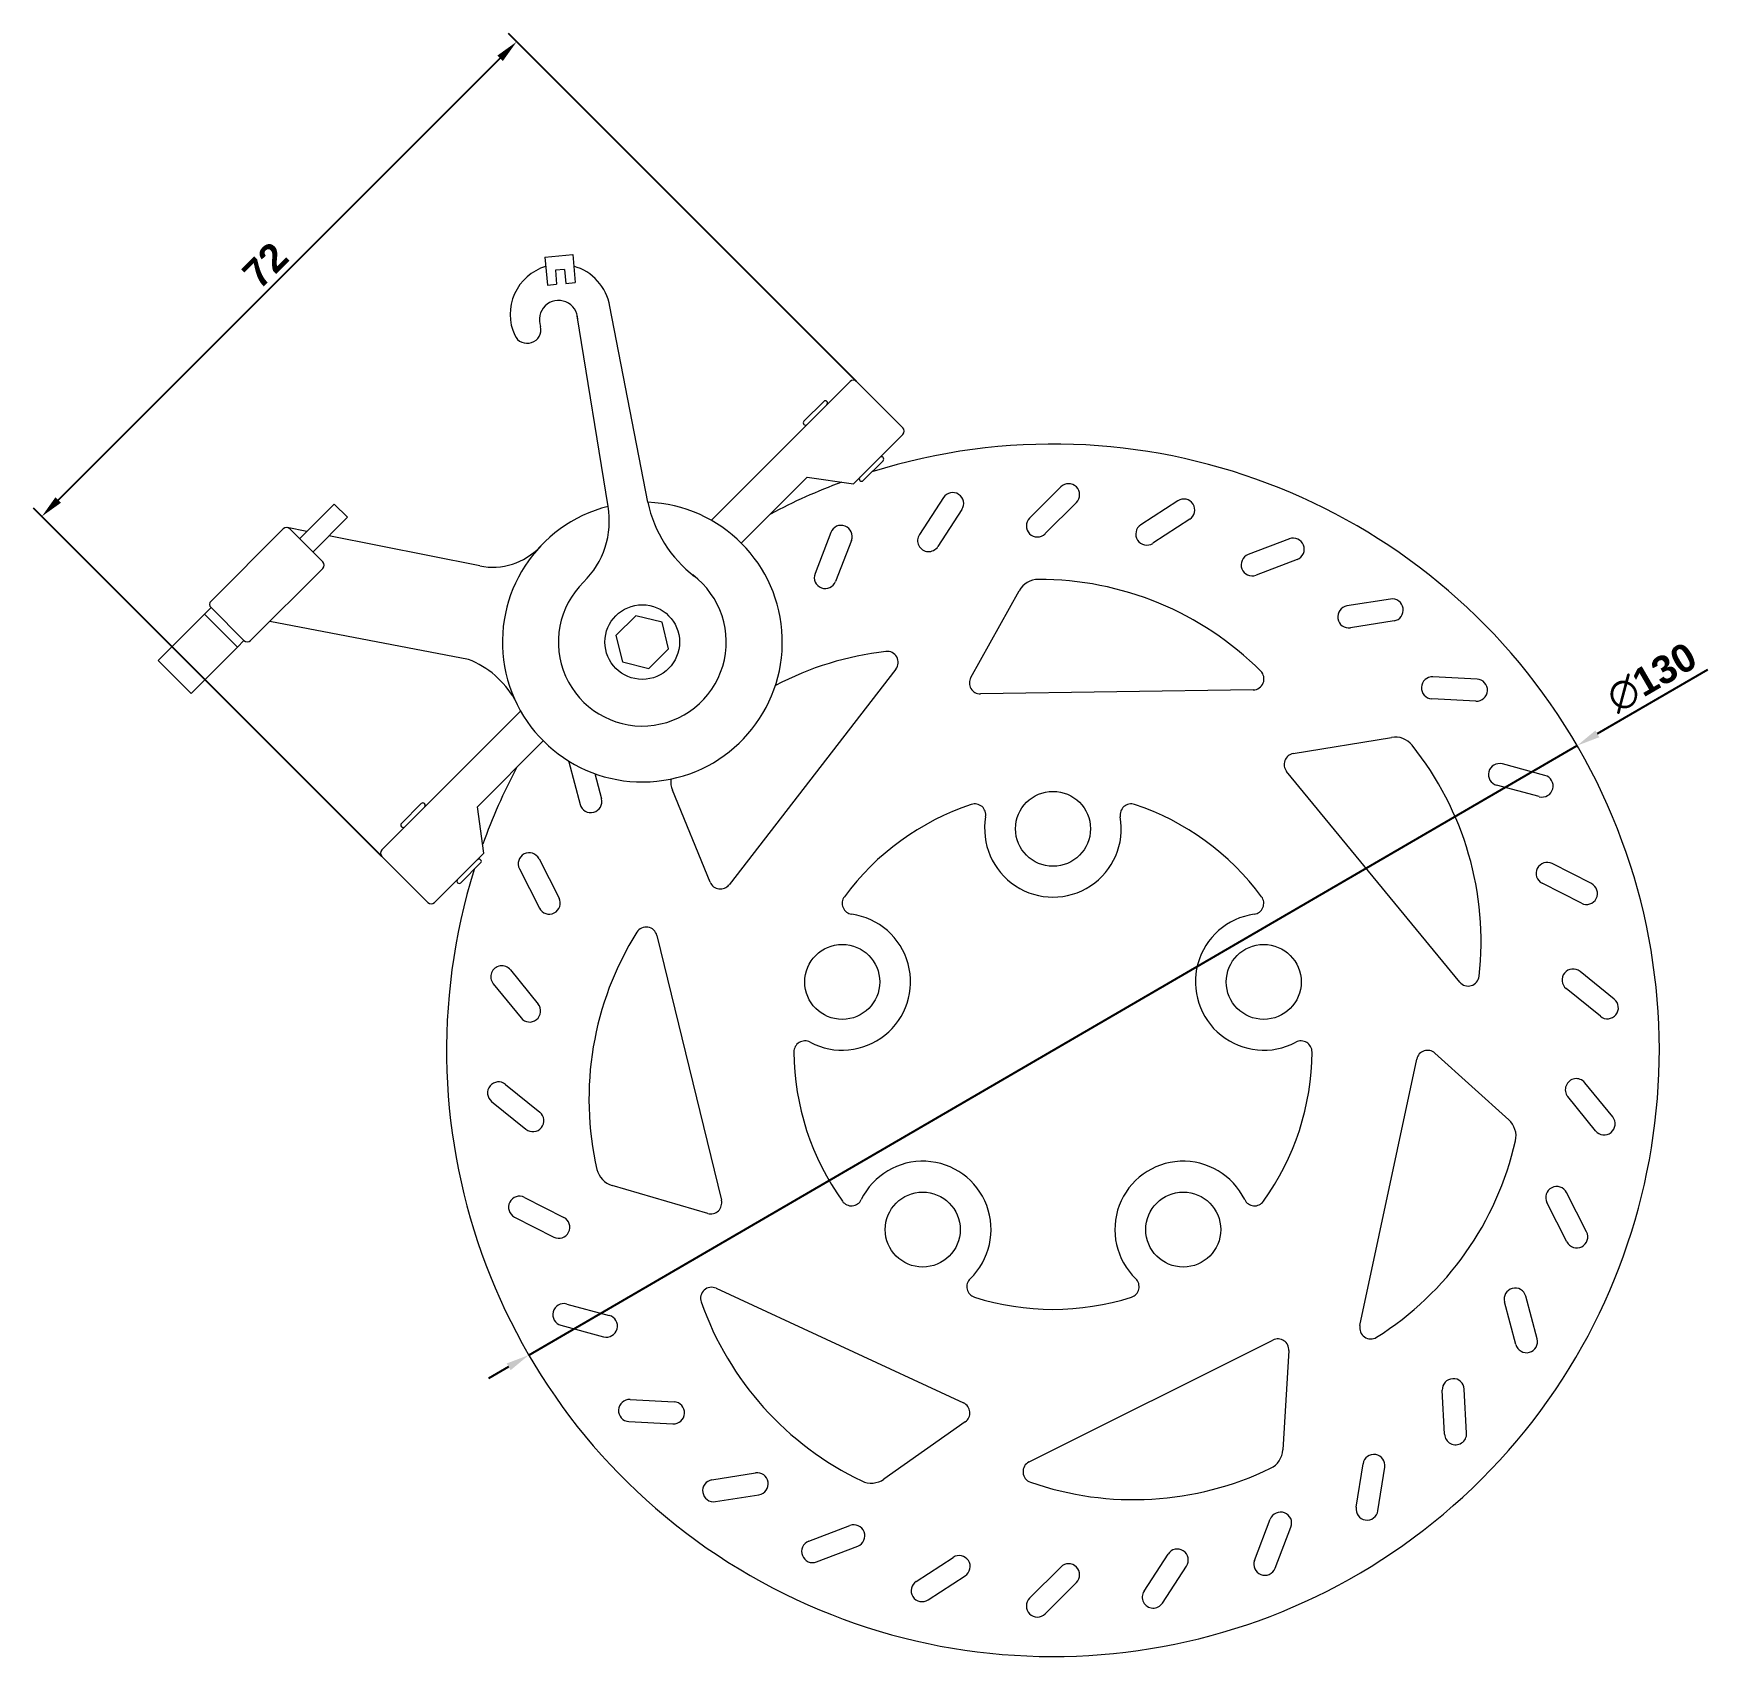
# Model space of a CAD drawing. Header units: millimetres. Extents: x 938 to 3563, y 1019 to 2364.
# Drawn here: x 3383.4 to 3562.8, y 1833.4 to 2007.4 of the extents above.
import ezdxf

# ---------------------------------------------------------------- set-up
doc = ezdxf.new("R2010")
doc.units = ezdxf.units.MM
doc.linetypes.add('TRAZOS', pattern=[19.05, 12.7, -6.35])
for name, color, linetype, lineweight in [('01_Contornos', 7, 'Continuous', 20), ('02_Ocultas', 4, 'TRAZOS', 20), ('04_Cotas', 3, 'Continuous', 18)]:
    doc.layers.add(name, color=color, linetype=linetype, lineweight=lineweight)
doc.styles.add('EstiloCota', font='arialbd.ttf', dxfattribs={"height": 3})
doc.dimstyles.new('CotasUNE', dxfattribs={"dimtxt": 3, "dimasz": 2.5, "dimexe": 1.25, "dimexo": 0, "dimtad": 1, "dimtxsty": 'EstiloCota', "dimcen": 2.5, "dimclrd": 256, "dimclrt": 256, "dimadec": 0, "dimazin": 0, "dimtfac": 1, "dimtmove": 0, "dimatfit": 3, "dimfxl": 1, "dimarcsym": 0})

# ---------------------------------------------------------------- blocks, each defined once
blk = doc.blocks.new('*D439')
at = {"layer": '04_Cotas', "lineweight": -2, "transparency": 16777216}
for p, q in [((3562.8, 1939.18), (3550.99, 1932.31)), ((3436.45, 1865.7), (3548.83, 1931.05)), ((3434.29, 1864.44), (3432.13, 1863.18))]:
    blk.add_line(p, q, dxfattribs=at)
at = {"layer": '04_Cotas', "transparency": 16777216}
for points in [[(3550.78, 1932.67), (3551.2, 1931.95), (3548.83, 1931.05)], [(3434.08, 1864.8), (3434.5, 1864.08), (3436.45, 1865.7)]]:
    blk.add_solid(points, dxfattribs=at)
at = {"layer": '04_Cotas', "transparency": 16777216, "insert": (3556.83, 1938.34), "char_height": 3, "attachment_point": 5, "rotation": 30.1799, "style": 'EstiloCota'}
blk.add_mtext('∅130', dxfattribs=at)
blk = doc.blocks.new('*D440')
at = {"layer": '04_Cotas', "color": 0, "lineweight": -2, "transparency": 16777216}
for p, q in [((3471.59, 1970.08), (3434.26, 2007.41)), ((3420.68, 1919.17), (3383.35, 1956.5))]:
    blk.add_line(p, q, dxfattribs=at)
at = {"layer": '04_Cotas', "lineweight": -2, "transparency": 16777216}
blk.add_line((3433.38, 2004.76), (3386, 1957.38), dxfattribs=at)
at = {"layer": '04_Cotas', "transparency": 16777216}
for points in [[(3433.09, 2005.05), (3433.67, 2004.46), (3435.15, 2006.53)], [(3385.71, 1957.68), (3386.3, 1957.09), (3384.24, 1955.62)]]:
    blk.add_solid(points, dxfattribs=at)
at = {"layer": '04_Cotas', "transparency": 16777216, "insert": (3408.19, 1982.58), "char_height": 3, "attachment_point": 5, "rotation": 45, "style": 'EstiloCota'}
blk.add_mtext('72', dxfattribs=at)

msp = doc.modelspace()

# ---------------------------------------------------------------- linework, layer by layer
at = {"layer": '01_Contornos'}
for p, q in [((3438.166, 1983.422), (3441.154, 1983.693)), ((3438.166, 1983.422), (3438.437, 1980.434)), ((3441.154, 1983.693), (3441.425, 1980.705)), ((3440.293, 1982.109), (3439.298, 1982.019)), ((3439.298, 1982.019), (3439.433, 1980.525)), ((3440.293, 1982.109), (3440.429, 1980.615)), ((3438.437, 1980.434), (3439.433, 1980.525)), ((3440.429, 1980.615), (3441.425, 1980.705)), ((3449.209, 1957.143), (3445.125, 1978.15)), ((3434.6, 1976.028), (3434.597, 1976.027)), ((3444.945, 1956.696), (3441.647, 1977.134)), ((3470.885, 1970.083), (3456.006, 1955.203)), ((3476.542, 1965.133), (3471.593, 1970.083)), ((3468.057, 1967.961), (3465.936, 1965.84)), ((3471.239, 1959.123), (3476.542, 1964.426)), ((3472.3, 1959.476), (3474.421, 1961.598)), ((3459.218, 1952.759), (3466.289, 1959.83)), ((3466.289, 1959.83), (3471.239, 1959.123)), ((3493.472, 1958.791), (3490.13, 1955.448)), ((3415.602, 1956.944), (3411.881, 1953.222)), ((3417.017, 1955.529), (3415.602, 1956.944)), ((3480.893, 1957.644), (3478.318, 1953.68)), ((3482.875, 1956.357), (3480.301, 1952.392)), ((3495.144, 1957.119), (3491.801, 1953.777)), ((3506.015, 1957.297), (3502.051, 1954.722)), ((3410.113, 1954.283), (3402.382, 1946.552)), ((3412.662, 1954.003), (3410.564, 1954.42)), ((3414.356, 1950.747), (3410.82, 1954.283)), ((3417.017, 1955.529), (3413.295, 1951.808)), ((3507.303, 1955.314), (3503.338, 1952.74)), ((3431.186, 1950.324), (3415.021, 1953.534)), ((3468.827, 1953.907), (3467.133, 1949.494)), ((3471.033, 1953.06), (3469.339, 1948.647)), ((3517.974, 1953.228), (3513.56, 1951.533)), ((3518.821, 1951.021), (3514.407, 1949.327)), ((3406.625, 1942.309), (3414.356, 1950.04)), ((3402.382, 1945.845), (3396.725, 1940.188)), ((3402.382, 1945.845), (3405.918, 1942.309)), ((3528.824, 1946.761), (3524.155, 1946.022)), ((3401.675, 1945.137), (3405.21, 1941.602)), ((3429.986, 1940.292), (3408.683, 1944.367)), ((3445.783, 1942.859), (3447.905, 1944.981)), ((3450.733, 1944.273), (3447.905, 1944.981)), ((3451.44, 1941.445), (3450.733, 1944.273)), ((3529.194, 1944.427), (3524.525, 1943.687)), ((3405.21, 1941.602), (3405.918, 1942.309)), ((3445.783, 1942.859), (3446.49, 1940.031)), ((3400.261, 1936.652), (3396.725, 1940.188)), ((3405.21, 1941.602), (3400.261, 1936.652)), ((3446.49, 1940.031), (3449.319, 1939.324)), ((3449.319, 1939.324), (3451.44, 1941.445)), ((3538.094, 1938.18), (3533.373, 1938.427)), ((3435.561, 1934.758), (3420.681, 1919.878)), ((3537.97, 1935.819), (3533.249, 1936.067)), ((3438.005, 1931.545), (3430.934, 1924.474)), ((3440.733, 1929.306), (3441.956, 1924.74)), ((3545.376, 1927.859), (3540.81, 1929.082)), ((3443.517, 1928.049), (3444.239, 1925.352)), ((3544.765, 1925.576), (3540.198, 1926.799)), ((3422.802, 1922.707), (3424.924, 1924.828)), ((3431.641, 1919.525), (3430.934, 1924.474)), ((3420.681, 1919.878), (3423.156, 1922.353)), ((3420.681, 1919.171), (3425.631, 1914.221)), ((3426.338, 1914.221), (3431.641, 1919.525)), ((3431.288, 1918.464), (3429.166, 1916.343)), ((3437.542, 1918.912), (3439.688, 1914.7)), ((3550.354, 1916.249), (3546.142, 1918.396)), ((3435.436, 1917.839), (3437.582, 1913.627)), ((3549.281, 1914.143), (3545.069, 1916.29)), ((3434.476, 1907.008), (3437.451, 1903.335)), ((3552.809, 1903.859), (3549.135, 1906.834)), ((3432.639, 1905.521), (3435.614, 1901.847)), ((3551.322, 1902.022), (3547.648, 1904.997)), ((3433.952, 1894.727), (3437.625, 1891.752)), ((3550.798, 1889.741), (3547.823, 1893.415)), ((3552.635, 1891.228), (3549.66, 1894.902)), ((3432.464, 1892.89), (3436.138, 1889.916)), ((3435.992, 1882.606), (3440.204, 1880.46)), ((3549.838, 1878.91), (3547.691, 1883.122)), ((3547.732, 1877.837), (3545.585, 1882.049)), ((3434.919, 1880.5), (3439.131, 1878.354)), ((3544.541, 1867.443), (3543.317, 1872.009)), ((3440.509, 1871.173), (3445.075, 1869.95)), ((3542.258, 1866.831), (3541.034, 1871.397)), ((3439.897, 1868.89), (3444.463, 1867.667)), ((3447.303, 1860.93), (3452.024, 1860.682)), ((3534.615, 1857.204), (3534.368, 1861.924)), ((3536.975, 1857.327), (3536.728, 1862.048)), ((3447.18, 1858.569), (3451.9, 1858.322)), ((3525.138, 1849.376), (3525.877, 1854.045)), ((3456.079, 1852.323), (3460.748, 1853.062)), ((3527.472, 1849.006), (3528.212, 1853.675)), ((3456.449, 1849.988), (3461.118, 1850.728)), ((3466.453, 1845.728), (3470.866, 1847.422)), ((3514.24, 1843.689), (3515.934, 1848.102)), ((3516.447, 1842.842), (3518.141, 1847.255)), ((3467.3, 1843.522), (3471.713, 1845.216)), ((3477.971, 1841.435), (3481.935, 1844.009)), ((3490.13, 1839.63), (3493.472, 1842.973)), ((3502.398, 1840.392), (3504.973, 1844.357)), ((3504.381, 1839.105), (3506.955, 1843.07)), ((3479.258, 1839.452), (3483.223, 1842.027)), ((3491.801, 1837.958), (3495.144, 1841.301))]:
    msp.add_line(p, q, dxfattribs=at)
at = {"layer": '01_Contornos', "color": 7}
for p, q in [((3483.823, 1938.353), (3489.018, 1947.663)), ((3475.796, 1939.252), (3457.909, 1916.135)), ((3514.096, 1937.028), (3484.87, 1936.599)), ((3518.397, 1930.191), (3528.915, 1931.935)), ((3536.237, 1905.698), (3517.679, 1928.28)), ((3455.885, 1916.409), (3451.845, 1926.276)), ((3450.177, 1910.694), (3457.099, 1882.296)), ((3525.546, 1868.853), (3531.632, 1897.441)), ((3533.574, 1898.072), (3541.495, 1890.935)), ((3455.622, 1880.886), (3445.389, 1883.879)), ((3456.532, 1872.86), (3483.05, 1860.565)), ((3490.074, 1854.238), (3516.22, 1867.305)), ((3517.924, 1866.18), (3517.283, 1855.538)), ((3483.232, 1858.532), (3474.512, 1852.397))]:
    msp.add_line(p, q, dxfattribs=at)
at = {"layer": '01_Contornos'}
msp.add_circle((3448.612, 1942.152), 4, dxfattribs=at)
at = {"layer": '01_Contornos', "color": 7}
for centre in [(3492.637, 1922.129), (3470.045, 1905.715), (3515.229, 1905.715), (3478.674, 1879.157), (3506.599, 1879.157)]:
    msp.add_circle(centre, 4.018, dxfattribs=at)
at = {"layer": '01_Contornos'}
for centre, radius, start, end in [((3439.822, 1977.287), 5.372, 106.94522, 204.6493), ((3439.852, 1977.301), 5.341, 9.14174, 74.64429), ((3439.632, 1976.728), 2.056, 0.4429, 201.39844), ((3436.279, 1975.661), 1.474, 204.6493, 12.41735), ((3468.234, 1967.785), 0.25, 315, 135), ((3466.113, 1965.663), 0.25, 135, 315), ((3474.244, 1961.774), 0.25, 315, 135), ((3472.123, 1959.653), 0.25, 135, 315), ((3481.884, 1957.001), 1.182, 327, 147), ((3494.308, 1957.955), 1.182, 315, 135), ((3448.624, 1942.153), 15.001, 104.19608, 87.76641), ((3435.922, 1955.138), 9.156, 314.3068, 9.79678), ((3462.479, 1959.951), 13.564, 191.94773, 232.50306), ((3506.659, 1956.306), 1.182, 303, 123), ((3410.467, 1953.929), 0.5, 45, 135), ((3469.93, 1953.484), 1.182, 339, 159), ((3490.965, 1954.612), 1.182, 135, 315), ((3502.694, 1953.731), 1.182, 123, 303), ((3479.309, 1953.036), 1.182, 147, 327), ((3518.397, 1952.124), 1.182, 291, 111), ((3414.002, 1950.394), 0.5, 315, 45), ((3432.594, 1957.086), 6.907, 258.24189, 317.03166), ((3513.984, 1950.43), 1.182, 111, 291), ((3448.612, 1942.152), 9, 134.30626, 53.09368), ((3468.236, 1949.071), 1.182, 159, 339), ((3402.736, 1946.198), 0.5, 135, 225), ((3524.34, 1944.854), 1.182, 99, 279), ((3529.009, 1945.594), 1.182, 279, 99), ((3406.271, 1942.663), 0.5, 225, 315), ((3426.343, 1931.073), 9.913, 29.87165, 68.4421), ((3533.311, 1937.247), 1.182, 87, 267), ((3538.032, 1937), 1.182, 267, 87), ((3425.995, 1930.789), 10.356, 22.53364, 23.05842), ((3441.874, 1929.612), 1.182, 189.82995, 195), ((3540.504, 1927.941), 1.182, 75, 255), ((3545.071, 1926.717), 1.182, 255, 75), ((3425.1, 1924.651), 0.25, 315, 135), ((3443.098, 1925.046), 1.182, 195, 15), ((3422.979, 1922.53), 0.25, 135, 315), ((3431.111, 1918.641), 0.25, 315, 135), ((3436.489, 1918.376), 1.182, 27, 207), ((3545.606, 1917.343), 1.182, 63, 243), ((3428.989, 1916.519), 0.25, 135, 315), ((3549.818, 1915.196), 1.182, 243, 63), ((3438.635, 1914.163), 1.182, 207, 27), ((3433.557, 1906.265), 1.182, 39, 219), ((3548.392, 1905.915), 1.182, 51, 231), ((3436.532, 1902.591), 1.182, 219, 39), ((3552.065, 1902.94), 1.182, 231, 51), ((3433.208, 1893.809), 1.182, 51, 231), ((3548.741, 1894.158), 1.182, 39, 219), ((3436.882, 1890.834), 1.182, 231, 51), ((3551.716, 1890.485), 1.182, 219, 39), ((3435.456, 1881.553), 1.182, 63, 243), ((3546.638, 1882.586), 1.182, 27, 207), ((3439.668, 1879.407), 1.182, 243, 63), ((3548.785, 1878.374), 1.182, 207, 27), ((3542.176, 1871.703), 1.182, 15, 195), ((3440.203, 1870.032), 1.182, 75, 255), ((3444.769, 1868.808), 1.182, 255, 75), ((3543.399, 1867.137), 1.182, 195, 15), ((3535.548, 1861.986), 1.182, 3, 183), ((3447.241, 1859.75), 1.182, 87, 267), ((3451.962, 1859.502), 1.182, 267, 87), ((3535.795, 1857.265), 1.182, 183, 3), ((3527.045, 1853.86), 1.182, 351, 171), ((3456.264, 1851.155), 1.182, 99, 279), ((3460.933, 1851.895), 1.182, 279, 99), ((3517.038, 1847.679), 1.182, 339, 159), ((3526.305, 1849.191), 1.182, 171, 351), ((3471.29, 1846.319), 1.182, 291, 111), ((3466.876, 1844.625), 1.182, 111, 291), ((3505.964, 1843.713), 1.182, 327, 147), ((3482.579, 1843.018), 1.182, 303, 123), ((3494.308, 1842.137), 1.182, 315, 135), ((3515.343, 1843.265), 1.182, 159, 339), ((3478.614, 1840.444), 1.182, 123, 303), ((3490.965, 1838.794), 1.182, 135, 315), ((3503.389, 1839.749), 1.182, 147, 327)]:
    msp.add_arc(centre, radius, start, end, dxfattribs=at)
at = {"layer": '01_Contornos', "lineweight": 20, "ltscale": 0.05}
for centre, start, end in [((3471.239, 1969.729), 45, 135), ((3476.189, 1964.78), 315, 45), ((3421.034, 1919.525), 135, 225), ((3425.984, 1914.575), 225, 315)]:
    msp.add_arc(centre, 0.5, start, end, dxfattribs=at)
at = {"layer": '01_Contornos', "color": 7}
for centre, radius, start, end in [((3492.637, 1898.375), 65, 162.63316, 107.36684), ((3492.637, 1898.375), 65, 110.39151, 117.77825), ((3491.077, 1946.514), 2.358, 90.10006, 150.84034), ((3491.131, 1915.196), 33.676, 45.08292, 90.10006), ((3478.547, 1907.686), 33.676, 96.51149, 117.71706), ((3474.863, 1939.973), 1.179, 322.26891, 96.59933), ((3484.852, 1937.778), 1.179, 150.84034, 270.84034), ((3514.078, 1938.207), 1.179, 270.84034, 45.17076), ((3529.301, 1929.609), 2.358, 38.67149, 99.41177), ((3504.85, 1910.04), 33.676, 353.65435, 38.67149), ((3518.59, 1929.028), 1.179, 99.41177, 219.41177), ((3492.637, 1898.375), 65, 152.22175, 160.13001), ((3454.027, 1927.169), 2.358, 172.69413, 202.26891), ((3492.637, 1898.375), 27.773, 108.36753, 143.63247), ((3484.258, 1923.611), 1.182, 349.972, 108.36753), ((3501.016, 1923.611), 1.182, 71.63247, 190.028), ((3492.637, 1898.375), 27.773, 36.36753, 71.63247), ((3492.637, 1922.129), 7.327, 169.972, 10.028), ((3492.637, 1898.375), 65, 161.66731, 161.66734), ((3456.976, 1916.856), 1.179, 202.26891, 322.26891), ((3471.225, 1914.142), 1.182, 143.63247, 262.028), ((3514.049, 1914.142), 1.182, 277.972, 36.36753), ((3470.045, 1905.715), 7.327, 241.972, 82.028), ((3515.229, 1905.715), 7.327, 97.972, 298.028), ((3449.032, 1910.415), 1.179, 13.69748, 148.0279), ((3476.572, 1893.164), 33.676, 147.94007, 192.95721), ((3537.147, 1906.446), 1.179, 219.41177, 353.74219), ((3466.046, 1898.204), 1.182, 61.972, 180.36753), ((3519.227, 1898.204), 1.182, 359.63247, 118.028), ((3492.637, 1898.375), 27.773, 180.36753, 215.63247), ((3492.637, 1898.375), 27.773, 324.36753, 359.63247), ((3532.785, 1897.196), 1.179, 47.9832, 167.9832), ((3539.916, 1889.184), 2.358, 347.24292, 47.9832), ((3509.371, 1896.099), 33.676, 302.22578, 347.24292), ((3478.674, 1879.157), 7.327, 313.972, 154.028), ((3506.599, 1879.157), 7.327, 25.972, 226.028), ((3446.051, 1886.142), 2.358, 192.95721, 253.69748), ((3455.953, 1882.017), 1.179, 253.69748, 13.69748), ((3471.024, 1882.883), 1.182, 215.63247, 334.028), ((3514.249, 1882.883), 1.182, 205.972, 324.36753), ((3484.582, 1873.033), 1.182, 133.972, 252.36753), ((3500.691, 1873.033), 1.182, 287.63247, 46.028), ((3456.036, 1871.79), 1.179, 65.12605, 199.45647), ((3492.637, 1898.375), 27.773, 252.36753, 287.63247), ((3486.695, 1882.566), 33.676, 199.36864, 244.38578), ((3526.699, 1868.607), 1.179, 167.9832, 302.31362), ((3516.747, 1866.251), 1.179, 356.55462, 116.55462), ((3482.554, 1859.496), 1.179, 305.12605, 65.12605), ((3514.929, 1855.679), 2.358, 295.81435, 356.55462), ((3490.601, 1853.184), 1.179, 116.55462, 250.88505), ((3473.155, 1854.325), 2.358, 244.38578, 305.12605), ((3501.292, 1883.872), 33.676, 250.79721, 295.81435)]:
    msp.add_arc(centre, radius, start, end, dxfattribs=at)
at = {"layer": '02_Ocultas', "lineweight": 20, "ltscale": 0.05}
msp.add_arc((3448.612, 1942.152), 14.999, 35.639, 35.72624, dxfattribs=at)

# ---------------------------------------------------------------- dimensions: what is measured, and where the dimension line sits
at = {"layer": '04_Cotas'}
dim = msp.add_aligned_dim(p1=(3471.593, 1970.083), p2=(3420.681, 1919.171), distance=-51.54, dimstyle='CotasUNE', dxfattribs=at)
dim.commit()
dim.dimension.update_dxf_attribs({"geometry": '*D440', "text_midpoint": (3408.185, 1982.578)})
dim = msp.add_diameter_dim_2p(p1=(3436.447, 1865.698), p2=(3548.826, 1931.051), dimstyle='CotasUNE', dxfattribs=at)
dim.commit()
dim.dimension.update_dxf_attribs({"geometry": '*D439', "text_midpoint": (3556.828, 1938.343)})

doc.saveas('drawing.dxf')
